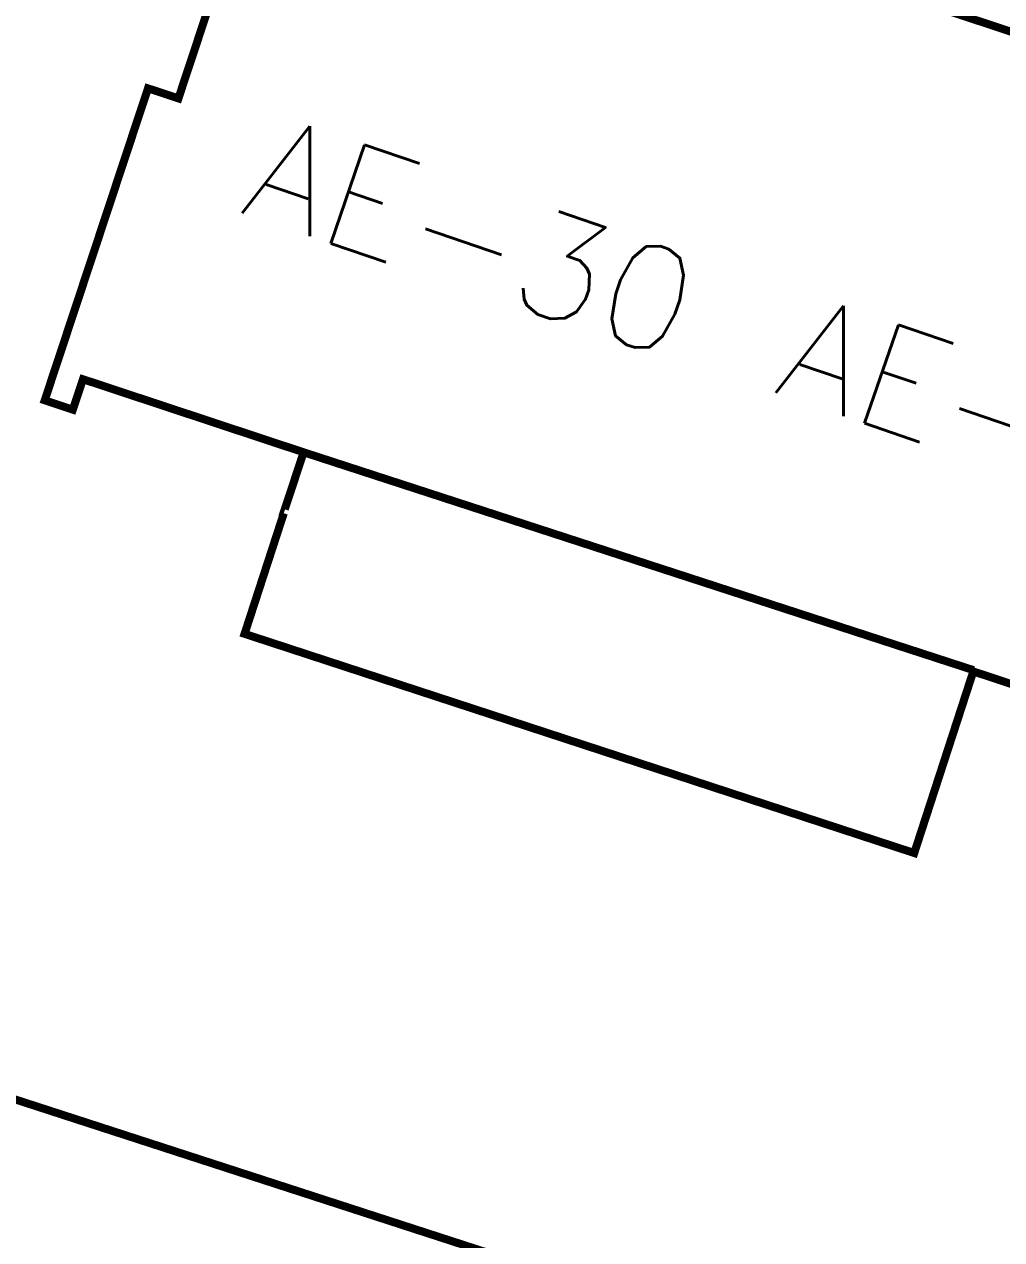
# Model space of a CAD drawing. Header units: inches. Extents: x 350994 to 353538, y 1581369 to 1583842.
# Drawn here: x 351492.68 to 351504.87, y 1583246.19 to 1583261.36 of the extents above; entities that cross this region are included whole.
import ezdxf
from ezdxf.enums import TextEntityAlignment as Align

# ---------------------------------------------------------------- set-up
doc = ezdxf.new("R2010")
doc.units = ezdxf.units.IN
doc.header["$MEASUREMENT"] = 0
doc.linetypes.add('1', pattern=[0])
for name, color, linetype in [('BOUNDARY', 5, 'Continuous'), ('BULDING', 5, '1'), ("ROAD'S", 1, '1')]:
    doc.layers.add(name, color=color, linetype=linetype)
doc.styles.add('ROMANS', font='ROMANS.shx')

msp = doc.modelspace()

# ---------------------------------------------------------------- linework, layer by layer
at = {"layer": 'BOUNDARY', "lineweight": 5, "elevation": 99.06594399999999}
for points in [[(351495.9124133587, 1583255.255154739, 0.1, 0.1, 0), (351495.9084043688, 1583255.256481993, 0.1, 0.1, 0), (351496.1598387572, 1583256.015942821, 0.1, 0.1, 0), (351493.4067932579, 1583256.927392478, 0.1, 0.1, 0), (351493.2810760637, 1583256.547662065, 0.1, 0.1, 0), (351492.9298254309, 1583256.66395047, 0.1, 0.1, 0), (351494.2184266713, 1583260.55618721, 0.1, 0.1, 0), (351494.598157085, 1583260.430470016, 0.1, 0.1, 0), (351495.3210309515, 1583262.613919894, 0.1, 0.1, 0), (351494.9413005378, 1583262.739637089, 0.1, 0.1, 0), (351496.1984724795, 1583266.536941226, 0.1, 0.1, 0), (351496.1984724795, 1583266.536941226, 0.1, 0.1, 0), (351499.9447864449, 1583265.296650579, 0.1, 0.1, 0), (351499.2241600418, 1583263.169800423, 0.1, 0.1, 0), (351506.8264550645, 1583260.652911691, 0.1, 0.1, 0)], [(351507.2668888871, 1583252.370337602, 0.1, 0.1, 0), (351504.5138433878, 1583253.28178726, 0.1, 0.1, 0), (351503.7771740626, 1583251.016663118, 0.1, 0.1, 0), (351495.423169432, 1583253.750818679, 0.1, 0.1, 0), (351495.9124133589, 1583255.255154739, 0, 0, 0)]]:
    msp.add_lwpolyline(points, format="xyseb", dxfattribs=at)
at = {"layer": 'BOUNDARY', "lineweight": 5, "const_width": 0.1, "elevation": 99.06594399999999}
msp.add_lwpolyline([(351496.1598387572, 1583256.015942821), (351504.5189154831, 1583253.29738303)], dxfattribs=at)
at = {"layer": "ROAD'S", "lineweight": 5, "const_width": 0.1}
msp.add_lwpolyline([(351566.837087053, 1583288.695228795), (351587.3679511825, 1583281.611886485), (351589.749290455, 1583279.920021337), (351590.9715460437, 1583277.626676959), (351589.8788518482, 1583272.788603021), (351572.9225389314, 1583223.020677339), (351570.4902576729, 1583222.806169136), (351567.7844845943, 1583223.345058779), (351562.1743906933, 1583225.354383449), (351463.6721345501, 1583257.316807434), (351394.0026400922, 1583279.224453003), (351390.8566918578, 1583283.44063769), (351391.8088001966, 1583287.119758864), (351391.8088001966, 1583287.119758864), (351391.9499128397, 1583287.665043988), (351407.180017843, 1583340.371041909), (351411.72365416, 1583342.338547179), (351413.5668321599, 1583341.782108063), (351482.4918944275, 1583317.608165128), (351515.9642653875, 1583306.246833434), (351528.2009442688, 1583302.025063483)], dxfattribs=at)

# ---------------------------------------------------------------- texts
at = {"layer": 'BULDING', "color": 0, "linetype": 'Continuous', "lineweight": 9, "style": 'ROMANS'}
for s, p in [('AE-30', (351498.2650806257, 1583258.703708624, -9.403685027700007)), ('AE-29', (351504.9240018756, 1583256.459685594, -9.403685027700007))]:
    msp.add_text(s, height=1.3, rotation=341.0931188213407, dxfattribs=at).set_placement(p, align=Align.MIDDLE_CENTER)

doc.saveas('drawing.dxf')
